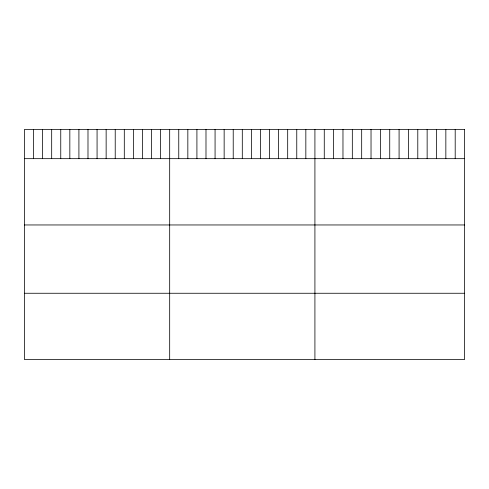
<?xml version="1.0" encoding="UTF-8"?>
<svg xmlns="http://www.w3.org/2000/svg" width="489" height="489" viewBox="0 0 489 489"><rect width="100%" height="100%" fill="white"/><g stroke="black" fill="none" stroke-linecap="round" stroke-linejoin="round"><path stroke-width="0.73" d="M24.45 158.668L464.55 158.668M24.45 224.958L464.55 224.958M24.45 293.259L464.55 293.259M455.198 129.444L455.198 158.668M445.846 129.444L445.846 158.668M436.494 129.444L436.494 158.668M427.141 129.444L427.141 158.668M417.789 129.444L417.789 158.668M408.437 129.444L408.437 158.668M399.085 129.444L399.085 158.668M389.733 129.444L389.733 158.668M380.381 129.444L380.381 158.668M371.029 129.444L371.029 158.668M361.677 129.444L361.677 158.668M352.324 129.444L352.324 158.668M342.972 129.444L342.972 158.668M333.62 129.444L333.62 158.668M324.268 129.444L324.268 158.668M314.916 129.444L314.916 359.556M305.839 129.444L305.839 158.668M296.762 129.444L296.762 158.668M287.685 129.444L287.685 158.668M278.608 129.444L278.608 158.668M269.531 129.444L269.531 158.668M260.454 129.444L260.454 158.668M251.377 129.444L251.377 158.668M242.299 129.444L242.299 158.668M233.222 129.444L233.222 158.668M224.145 129.444L224.145 158.668M215.068 129.444L215.068 158.668M205.991 129.444L205.991 158.668M196.914 129.444L196.914 158.668M187.837 129.444L187.837 158.668M178.76 129.444L178.76 158.668M169.683 129.444L169.683 359.556M160.606 129.444L160.606 158.668M151.529 129.444L151.529 158.668M142.452 129.444L142.452 158.668M133.375 129.444L133.375 158.668M124.298 129.444L124.298 158.668M115.221 129.444L115.221 158.668M106.144 129.444L106.144 158.668M97.067 129.444L97.067 158.668M87.989 129.444L87.989 158.668M78.912 129.444L78.912 158.668M69.835 129.444L69.835 158.668M60.758 129.444L60.758 158.668M51.681 129.444L51.681 158.668M42.604 129.444L42.604 158.668M33.527 129.444L33.527 158.668M464.55 129.444L24.45 129.444L24.45 359.556L464.55 359.556L464.55 129.444"/></g></svg>
